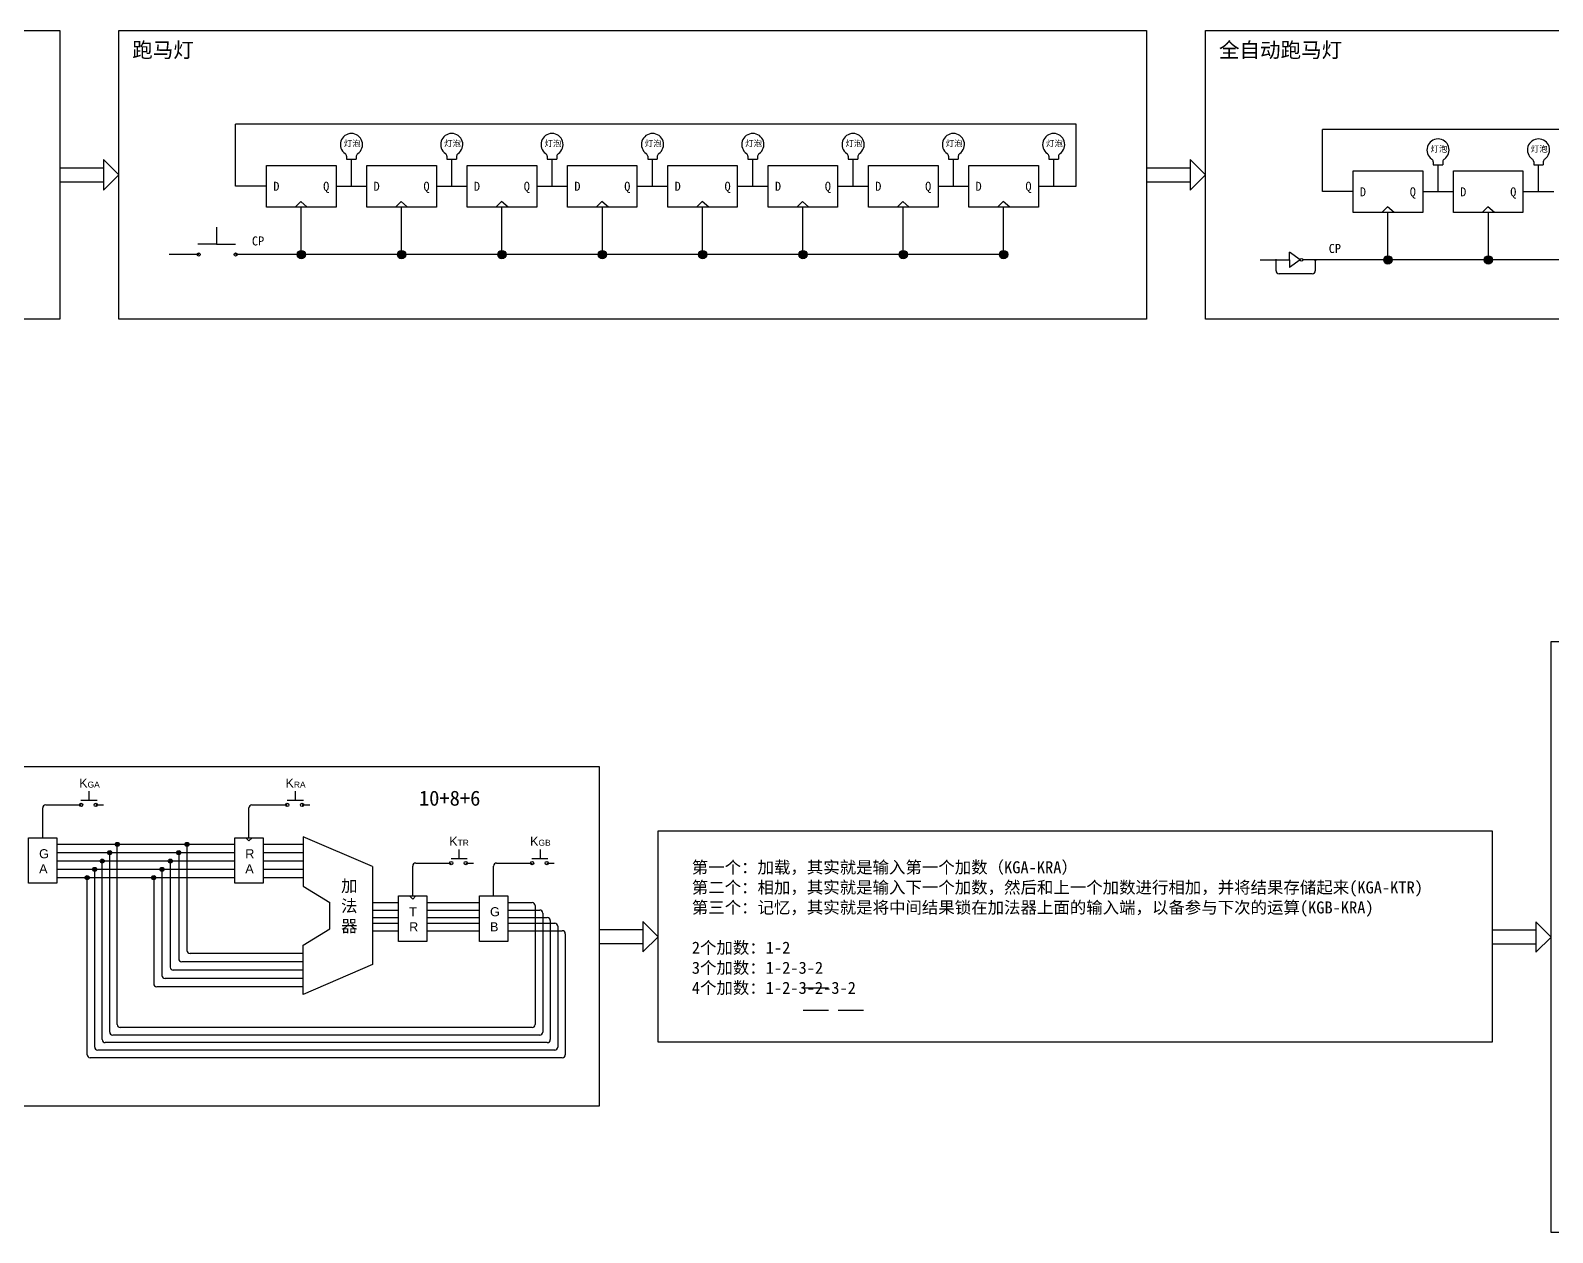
# Model space of a CAD drawing. Header units: inches. Extents: x -6 to 965, y -428 to -142.
# Drawn here: x 189.8 to 290.9, y -420.4 to -340.6 of the extents above; entities that cross this region are included whole.
import ezdxf

# ---------------------------------------------------------------- set-up
doc = ezdxf.new("R2010")
doc.units = ezdxf.units.IN
doc.header["$MEASUREMENT"] = 0
doc.styles.get("Standard").update_dxf_attribs({"font": 'arial.ttf'})

msp = doc.modelspace()

# ---------------------------------------------------------------- hatches: boundary and pattern name
h = msp.add_hatch(color=256)
h.dxf.hatch_style = 1
h.paths.add_polyline_path([(208.09, -355.44), (207.53, -355.44, 1)])
h.paths.add_polyline_path([(207.81, -355.16), (207.81, -355.44), (208.09, -355.44, 0.414214)])
h.paths.add_polyline_path([(207.81, -355.16, 0.414214), (207.53, -355.44), (207.81, -355.44)])
h = msp.add_hatch(color=256)
h.dxf.hatch_style = 1
h.paths.add_polyline_path([(214.75, -355.44), (214.2, -355.44, 1)])
h.paths.add_polyline_path([(214.47, -355.16), (214.47, -355.44), (214.75, -355.44, 0.414214)])
h.paths.add_polyline_path([(214.47, -355.16, 0.414214), (214.2, -355.44), (214.47, -355.44)])
h = msp.add_hatch(color=256)
h.dxf.hatch_style = 1
h.paths.add_polyline_path([(221.41, -355.44), (220.86, -355.44, 1)])
h.paths.add_polyline_path([(221.13, -355.16), (221.13, -355.44), (221.41, -355.44, 0.414214)])
h.paths.add_polyline_path([(221.13, -355.16, 0.414214), (220.86, -355.44), (221.13, -355.44)])
h = msp.add_hatch(color=256)
h.dxf.hatch_style = 1
h.paths.add_polyline_path([(228.07, -355.44), (227.52, -355.44, 1)])
h.paths.add_polyline_path([(227.8, -355.16), (227.8, -355.44), (228.07, -355.44, 0.414214)])
h.paths.add_polyline_path([(227.8, -355.16, 0.414214), (227.52, -355.44), (227.8, -355.44)])
h = msp.add_hatch(color=256)
h.dxf.hatch_style = 1
h.paths.add_polyline_path([(234.73, -355.44), (234.18, -355.44, 1)])
h.paths.add_polyline_path([(234.46, -355.16), (234.46, -355.44), (234.73, -355.44, 0.414214)])
h.paths.add_polyline_path([(234.46, -355.16, 0.414214), (234.18, -355.44), (234.46, -355.44)])
h = msp.add_hatch(color=256)
h.dxf.hatch_style = 1
h.paths.add_polyline_path([(241.39, -355.44), (240.84, -355.44, 1)])
h.paths.add_polyline_path([(241.12, -355.16), (241.12, -355.44), (241.39, -355.44, 0.414214)])
h.paths.add_polyline_path([(241.12, -355.16, 0.414214), (240.84, -355.44), (241.12, -355.44)])
h = msp.add_hatch(color=256)
h.dxf.hatch_style = 1
h.paths.add_polyline_path([(248.06, -355.44), (247.51, -355.44, 1)])
h.paths.add_polyline_path([(247.78, -355.16), (247.78, -355.44), (248.06, -355.44, 0.414214)])
h.paths.add_polyline_path([(247.78, -355.16, 0.414214), (247.51, -355.44), (247.78, -355.44)])
h = msp.add_hatch(color=256)
h.dxf.hatch_style = 1
h.paths.add_polyline_path([(254.72, -355.44), (254.17, -355.44, 1)])
h.paths.add_polyline_path([(254.44, -355.16), (254.44, -355.44), (254.72, -355.44, 0.414214)])
h.paths.add_polyline_path([(254.44, -355.16, 0.414214), (254.17, -355.44), (254.44, -355.44)])
h = msp.add_hatch(color=256)
h.dxf.hatch_style = 1
h.paths.add_polyline_path([(280.24, -355.8), (279.69, -355.8, 1)])
h.paths.add_polyline_path([(279.96, -355.52), (279.96, -355.8), (280.24, -355.8, 0.414214)])
h.paths.add_polyline_path([(279.96, -355.52, 0.414214), (279.69, -355.8), (279.96, -355.8)])
h = msp.add_hatch(color=256)
h.dxf.hatch_style = 1
h.paths.add_polyline_path([(286.9, -355.8), (286.35, -355.8, 1)])
h.paths.add_polyline_path([(286.63, -355.52), (286.63, -355.8), (286.9, -355.8, 0.414214)])
h.paths.add_polyline_path([(286.63, -355.52, 0.414214), (286.35, -355.8), (286.63, -355.8)])
at = {"true_color": 0xffffff}
h = msp.add_hatch(color=7, dxfattribs=at)
h.dxf.hatch_style = 1
h.paths.add_polyline_path([(194.96, -395.15), (195.23, -395.15, 1)])
h.paths.add_polyline_path([(195.23, -395.15), (195.09, -395.15), (195.09, -395.29, 0.414214)])
h.paths.add_polyline_path([(195.09, -395.15), (194.96, -395.15, 0.414214), (195.09, -395.29)])
h = msp.add_hatch(color=7, dxfattribs=at)
h.dxf.hatch_style = 1
h.paths.add_polyline_path([(195.46, -394.6), (195.73, -394.6, 1)])
h.paths.add_polyline_path([(195.73, -394.6), (195.59, -394.6), (195.59, -394.73, 0.414214)])
h.paths.add_polyline_path([(195.59, -394.6), (195.46, -394.6, 0.414214), (195.59, -394.73)])
h = msp.add_hatch(color=7, dxfattribs=at)
h.dxf.hatch_style = 1
h.paths.add_polyline_path([(199.53, -395.15), (199.8, -395.15, 1)])
h.paths.add_polyline_path([(199.8, -395.15), (199.67, -395.15), (199.67, -395.29, 0.414214)])
h.paths.add_polyline_path([(199.67, -395.15), (199.53, -395.15, 0.414214), (199.67, -395.29)])
h = msp.add_hatch(color=7, dxfattribs=at)
h.dxf.hatch_style = 1
h.paths.add_polyline_path([(200.09, -394.6), (200.36, -394.6, 1)])
h.paths.add_polyline_path([(200.36, -394.6), (200.22, -394.6), (200.22, -394.73, 0.414214)])
h.paths.add_polyline_path([(200.22, -394.6), (200.09, -394.6, 0.414214), (200.22, -394.73)])
h = msp.add_hatch(color=7, dxfattribs=at)
h.dxf.hatch_style = 1
h.paths.add_polyline_path([(193.96, -396.26), (194.23, -396.26, 1)])
h.paths.add_polyline_path([(194.23, -396.26), (194.09, -396.26), (194.09, -396.39, 0.414214)])
h.paths.add_polyline_path([(194.09, -396.26), (193.96, -396.26, 0.414214), (194.09, -396.39)])
h = msp.add_hatch(color=7, dxfattribs=at)
h.dxf.hatch_style = 1
h.paths.add_polyline_path([(194.46, -395.71), (194.73, -395.71, 1)])
h.paths.add_polyline_path([(194.73, -395.71), (194.59, -395.71), (194.59, -395.84, 0.414214)])
h.paths.add_polyline_path([(194.59, -395.71), (194.46, -395.71, 0.414214), (194.59, -395.84)])
h = msp.add_hatch(color=7, dxfattribs=at)
h.dxf.hatch_style = 1
h.paths.add_polyline_path([(198.42, -396.26), (198.69, -396.26, 1)])
h.paths.add_polyline_path([(198.69, -396.26), (198.56, -396.26), (198.56, -396.39, 0.414214)])
h.paths.add_polyline_path([(198.56, -396.26), (198.42, -396.26, 0.414214), (198.56, -396.39)])
h = msp.add_hatch(color=7, dxfattribs=at)
h.dxf.hatch_style = 1
h.paths.add_polyline_path([(198.98, -395.71), (199.25, -395.71, 1)])
h.paths.add_polyline_path([(199.25, -395.71), (199.11, -395.71), (199.11, -395.84, 0.414214)])
h.paths.add_polyline_path([(199.11, -395.71), (198.98, -395.71, 0.414214), (199.11, -395.84)])
h = msp.add_hatch(color=7, dxfattribs=at)
h.dxf.hatch_style = 1
h.paths.add_polyline_path([(193.46, -396.81), (193.73, -396.81, 1)])
h.paths.add_polyline_path([(193.73, -396.81), (193.59, -396.81), (193.59, -396.95, 0.414214)])
h.paths.add_polyline_path([(193.59, -396.81), (193.46, -396.81, 0.414214), (193.59, -396.95)])
h = msp.add_hatch(color=7, dxfattribs=at)
h.dxf.hatch_style = 1
h.paths.add_polyline_path([(197.87, -396.81), (198.14, -396.81, 1)])
h.paths.add_polyline_path([(198.14, -396.81), (198.01, -396.81), (198.01, -396.95, 0.414214)])
h.paths.add_polyline_path([(198.01, -396.81), (197.87, -396.81, 0.414214), (198.01, -396.95)])

# ---------------------------------------------------------------- linework, layer by layer
at = {"color": 7, "true_color": 0xffffff}
for p, q in [((259.26, -346.79), (203.45, -346.79)), ((203.45, -350.9), (203.45, -346.79)), ((259.26, -350.9), (259.26, -346.79)), ((331.41, -347.15), (275.61, -347.15)), ((275.61, -351.26), (275.61, -347.15)), ((205.5, -350.9), (203.45, -350.9)), ((256.75, -350.9), (259.26, -350.9)), ((277.66, -351.26), (275.61, -351.26)), ((207.41, -352.29), (207.78, -351.92)), ((208.21, -352.29), (207.78, -351.92)), ((207.81, -355.44), (207.81, -352.29)), ((214.07, -352.29), (214.44, -351.92)), ((214.87, -352.29), (214.44, -351.92)), ((214.47, -355.44), (214.47, -352.29)), ((220.73, -352.29), (221.1, -351.92)), ((221.54, -352.29), (221.1, -351.92)), ((221.13, -355.44), (221.13, -352.29)), ((227.39, -352.29), (227.76, -351.92)), ((228.2, -352.29), (227.76, -351.92)), ((227.8, -355.44), (227.8, -352.29)), ((234.05, -352.29), (234.43, -351.92)), ((234.86, -352.29), (234.43, -351.92)), ((234.46, -355.44), (234.46, -352.29)), ((240.72, -352.29), (241.09, -351.92)), ((241.52, -352.29), (241.09, -351.92)), ((241.12, -355.44), (241.12, -352.29)), ((247.38, -352.29), (247.75, -351.92)), ((248.18, -352.29), (247.75, -351.92)), ((247.78, -355.44), (247.78, -352.29)), ((254.04, -352.29), (254.41, -351.92)), ((254.85, -352.29), (254.41, -351.92)), ((254.44, -355.44), (254.44, -352.29)), ((279.56, -352.65), (279.93, -352.28)), ((280.37, -352.65), (279.93, -352.28)), ((279.96, -355.8), (279.96, -352.65)), ((286.22, -352.65), (286.59, -352.28)), ((287.03, -352.65), (286.59, -352.28)), ((286.63, -355.8), (286.63, -352.65)), ((254.44, -355.44), (203.45, -355.44)), ((326.6, -355.8), (275.61, -355.8)), ((207.41, -391.07), (207.41, -391.67)), ((204.53, -391.98), (206.88, -391.98)), ((206.87, -391.67), (207.95, -391.67)), ((207.86, -391.98), (208.37, -391.98)), ((204.33, -394.16), (204.33, -392.18)), ((204.12, -394.16), (204.33, -394.37)), ((204.55, -394.16), (204.33, -394.37)), ((207.93, -394.09), (207.93, -397.37)), ((195.09, -407.06), (195.09, -395.15)), ((195.59, -406.56), (195.59, -394.6)), ((199.67, -395.15), (199.67, -402.19)), ((200.22, -394.6), (200.22, -401.64)), ((207.93, -394.6), (205.27, -394.6)), ((207.93, -395.15), (205.27, -395.15)), ((194.59, -407.56), (194.59, -395.71)), ((199.11, -395.71), (199.11, -402.75)), ((207.93, -395.71), (205.27, -395.71)), ((193.59, -408.56), (193.59, -396.81)), ((194.09, -408.06), (194.09, -396.26)), ((198.01, -396.81), (198.01, -403.85)), ((198.56, -396.26), (198.56, -403.3)), ((207.93, -396.26), (205.27, -396.26)), ((207.93, -396.81), (205.27, -396.81)), ((207.93, -397.37), (209.71, -398.45)), ((212.54, -398.46), (214.27, -398.46)), ((212.54, -398.96), (214.27, -398.96)), ((216.14, -398.46), (219.64, -398.46)), ((216.14, -398.96), (219.64, -398.96)), ((221.52, -398.46), (223.14, -398.46)), ((221.52, -398.96), (223.64, -398.96)), ((223.34, -398.66), (223.34, -406.56)), ((223.84, -399.16), (223.84, -407.06)), ((212.54, -399.46), (214.27, -399.46)), ((212.54, -399.83), (214.27, -399.83)), ((216.14, -399.46), (219.64, -399.46)), ((216.14, -399.83), (219.64, -399.83)), ((221.52, -399.46), (224.14, -399.46)), ((221.52, -399.83), (224.64, -399.83)), ((224.34, -399.66), (224.34, -407.56)), ((224.84, -400.03), (224.84, -408.06)), ((212.54, -400.33), (214.27, -400.33)), ((216.14, -400.33), (219.64, -400.33)), ((221.52, -400.33), (225.14, -400.33)), ((225.34, -400.53), (225.34, -408.56)), ((207.93, -401.84), (200.42, -401.84)), ((207.93, -402.95), (199.31, -402.95)), ((207.93, -402.39), (199.87, -402.39)), ((207.93, -404.05), (198.21, -404.05)), ((207.93, -403.5), (198.76, -403.5)), ((223.64, -407.26), (195.29, -407.26)), ((223.14, -406.76), (195.79, -406.76)), ((224.64, -408.26), (194.29, -408.26)), ((224.14, -407.76), (194.79, -407.76)), ((225.14, -408.76), (193.79, -408.76))]:
    msp.add_line(p, q, dxfattribs=at)
at = {"color": 85, "true_color": 0x58ba48}
for p, q in [((191.77, -349.68), (194.68, -349.68)), ((195.69, -350.15), (194.68, -349.13)), ((194.68, -349.13), (194.68, -351.16)), ((263.92, -349.68), (266.83, -349.68)), ((267.85, -350.15), (266.83, -349.13)), ((266.83, -349.13), (266.83, -351.16)), ((191.77, -350.61), (194.68, -350.61)), ((195.69, -350.15), (194.68, -351.16)), ((263.92, -350.61), (266.83, -350.61)), ((267.85, -350.15), (266.83, -351.16)), ((193.71, -391.07), (193.71, -391.67)), ((190.84, -391.98), (193.19, -391.98)), ((193.18, -391.67), (194.25, -391.67)), ((194.16, -391.98), (194.67, -391.98)), ((190.64, -394.16), (190.64, -392.18)), ((218.28, -394.93), (218.28, -395.53)), ((223.66, -394.93), (223.66, -395.53)), ((215.21, -398.02), (215.21, -396.04)), ((215.41, -395.84), (217.76, -395.84)), ((217.75, -395.53), (218.82, -395.53)), ((218.73, -395.84), (219.24, -395.84)), ((220.58, -398.02), (220.58, -396.04)), ((220.78, -395.84), (223.13, -395.84)), ((223.12, -395.53), (224.19, -395.53)), ((224.11, -395.84), (224.61, -395.84)), ((214.99, -398.02), (215.21, -398.23)), ((215.42, -398.02), (215.21, -398.23)), ((231.5, -400.73), (230.49, -399.71)), ((230.49, -399.71), (230.49, -401.74)), ((290.8, -400.75), (289.79, -399.73)), ((289.79, -399.73), (289.79, -401.76)), ((227.58, -400.26), (230.49, -400.26)), ((227.58, -401.19), (230.49, -401.19)), ((231.5, -400.73), (230.49, -401.74)), ((286.88, -400.28), (289.79, -400.28)), ((286.88, -401.21), (289.79, -401.21)), ((290.8, -400.75), (289.79, -401.76)), ((241.14, -404.13), (242.81, -404.13)), ((241.14, -405.61), (242.81, -405.61)), ((243.46, -405.61), (245.13, -405.61))]:
    msp.add_line(p, q, dxfattribs=at)
for p, q in [((210.82, -348.92), (210.82, -349.12)), ((210.82, -349.12), (211.46, -349.12)), ((211.14, -350.9), (211.14, -349.12)), ((211.46, -348.92), (211.46, -349.12)), ((217.48, -348.92), (217.48, -349.12)), ((217.48, -349.12), (218.12, -349.12)), ((217.8, -350.9), (217.8, -349.12)), ((218.12, -348.92), (218.12, -349.12)), ((224.14, -348.92), (224.14, -349.12)), ((224.14, -349.12), (224.78, -349.12)), ((224.46, -350.9), (224.46, -349.12)), ((224.78, -348.92), (224.78, -349.12)), ((230.81, -348.92), (230.81, -349.12)), ((230.81, -349.12), (231.45, -349.12)), ((231.13, -350.9), (231.13, -349.12)), ((231.45, -348.92), (231.45, -349.12)), ((237.47, -348.92), (237.47, -349.12)), ((237.47, -349.12), (238.11, -349.12)), ((237.79, -350.9), (237.79, -349.12)), ((238.11, -348.92), (238.11, -349.12)), ((244.13, -348.92), (244.13, -349.12)), ((244.13, -349.12), (244.77, -349.12)), ((244.45, -350.9), (244.45, -349.12)), ((244.77, -348.92), (244.77, -349.12)), ((250.79, -348.92), (250.79, -349.12)), ((250.79, -349.12), (251.43, -349.12)), ((251.11, -350.9), (251.11, -349.12)), ((251.43, -348.92), (251.43, -349.12)), ((257.45, -348.92), (257.45, -349.12)), ((257.45, -349.12), (258.09, -349.12)), ((257.77, -350.9), (257.77, -349.12)), ((258.09, -348.92), (258.09, -349.12)), ((282.97, -349.28), (282.97, -349.49)), ((282.97, -349.49), (283.61, -349.49)), ((283.29, -351.26), (283.29, -349.49)), ((283.61, -349.28), (283.61, -349.49)), ((289.64, -349.28), (289.64, -349.49)), ((289.64, -349.49), (290.28, -349.49)), ((289.96, -351.26), (289.96, -349.49)), ((290.28, -349.28), (290.28, -349.49)), ((210.12, -350.9), (212.17, -350.9)), ((216.78, -350.9), (218.83, -350.9)), ((223.44, -350.9), (225.49, -350.9)), ((230.1, -350.9), (232.15, -350.9)), ((236.76, -350.9), (238.81, -350.9)), ((243.42, -350.9), (245.48, -350.9)), ((250.09, -350.9), (252.14, -350.9)), ((282.27, -351.26), (284.32, -351.26)), ((288.93, -351.26), (290.98, -351.26)), ((202.19, -353.63), (202.19, -354.75)), ((201, -355.44), (199.03, -355.44)), ((202.19, -354.75), (200.94, -354.75)), ((202.19, -354.75), (203.44, -354.75)), ((273.42, -355.8), (273.42, -355.29)), ((274.13, -355.8), (273.42, -355.29)), ((271.47, -355.8), (273.42, -355.8)), ((272.53, -356.52), (272.53, -355.8)), ((274.94, -356.72), (272.73, -356.72)), ((273.42, -355.8), (273.42, -356.31)), ((274.13, -355.8), (273.42, -356.31)), ((275.61, -355.8), (274.31, -355.8)), ((275.14, -355.8), (275.14, -356.52)), ((212.54, -396.07), (207.93, -394.09)), ((203.4, -394.6), (191.57, -394.6)), ((203.4, -395.15), (191.57, -395.15)), ((203.4, -395.71), (191.57, -395.71)), ((212.54, -396.07), (212.54, -402.58)), ((203.4, -396.26), (191.57, -396.26)), ((203.4, -396.81), (191.57, -396.81)), ((209.71, -400.2), (209.71, -398.45)), ((207.93, -401.29), (209.71, -400.2)), ((207.93, -404.57), (207.93, -401.29)), ((212.54, -402.58), (207.93, -404.57))]:
    msp.add_line(p, q)
for points in [[(124.28, -340.57), (191.77, -340.57), (191.77, -359.73), (124.28, -359.73)], [(195.69, -340.57), (263.92, -340.57), (263.92, -359.73), (195.69, -359.73)], [(267.85, -340.57), (336.07, -340.57), (336.07, -359.73), (267.85, -359.73)], [(290.8, -381.13), (381.61, -381.13), (381.61, -420.37), (290.8, -420.37)], [(183.33, -389.43), (227.58, -389.43), (227.58, -411.98), (183.33, -411.98)], [(231.5, -393.71), (286.88, -393.71), (286.88, -407.74), (231.5, -407.74)]]:
    msp.add_lwpolyline(points, close=True)
at = {"color": 7, "true_color": 0xffffff}
for points in [[(205.5, -349.52), (210.12, -349.52), (210.12, -352.29), (205.5, -352.29)], [(212.17, -349.52), (216.78, -349.52), (216.78, -352.29), (212.17, -352.29)], [(218.83, -349.52), (223.44, -349.52), (223.44, -352.29), (218.83, -352.29)], [(225.49, -349.52), (230.1, -349.52), (230.1, -352.29), (225.49, -352.29)], [(232.15, -349.52), (236.76, -349.52), (236.76, -352.29), (232.15, -352.29)], [(238.81, -349.52), (243.42, -349.52), (243.42, -352.29), (238.81, -352.29)], [(245.48, -349.52), (250.09, -349.52), (250.09, -352.29), (245.48, -352.29)], [(252.14, -349.52), (256.75, -349.52), (256.75, -352.29), (252.14, -352.29)], [(277.66, -349.88), (282.27, -349.88), (282.27, -352.65), (277.66, -352.65)], [(284.32, -349.88), (288.93, -349.88), (288.93, -352.65), (284.32, -352.65)], [(203.4, -394.16), (205.27, -394.16), (205.27, -397.18), (203.4, -397.18)]]:
    msp.add_lwpolyline(points, close=True, dxfattribs=at)
at = {"color": 85, "true_color": 0x58ba48}
for points in [[(189.7, -394.16), (191.57, -394.16), (191.57, -397.18), (189.7, -397.18)], [(214.27, -398.02), (216.14, -398.02), (216.14, -401.04), (214.27, -401.04)], [(219.64, -398.02), (221.52, -398.02), (221.52, -401.04), (219.64, -401.04)]]:
    msp.add_lwpolyline(points, close=True, dxfattribs=at)
for centre, radius in [((201, -355.44), 0.102), ((203.45, -355.44), 0.102), ((207.81, -355.44), 0.276), ((214.47, -355.44), 0.276), ((221.13, -355.44), 0.276), ((227.8, -355.44), 0.276), ((234.46, -355.44), 0.276), ((241.12, -355.44), 0.276), ((247.78, -355.44), 0.276), ((254.44, -355.44), 0.276), ((272.53, -355.8), 0.0379), ((274.22, -355.8), 0.0921), ((275.14, -355.8), 0.0379), ((279.96, -355.8), 0.276), ((286.63, -355.8), 0.276)]:
    msp.add_circle(centre, radius)
for centre in [(193.19, -391.98), (194.16, -391.98), (217.76, -395.84), (218.73, -395.84), (223.13, -395.84), (224.11, -395.84)]:
    msp.add_circle(centre, 0.111, dxfattribs=at)
at = {"color": 7, "true_color": 0xffffff}
for centre, radius in [((206.88, -391.98), 0.111), ((207.86, -391.98), 0.111), ((195.09, -395.15), 0.135), ((195.59, -394.6), 0.135), ((199.67, -395.15), 0.135), ((200.22, -394.6), 0.135), ((194.09, -396.26), 0.135), ((194.59, -395.71), 0.135), ((198.56, -396.26), 0.135), ((199.11, -395.71), 0.135), ((193.59, -396.81), 0.135), ((198.01, -396.81), 0.135)]:
    msp.add_circle(centre, radius, dxfattribs=at)
for centre, radius, start, end in [((211.14, -348.14), 0.734, 305.1664, 234.8336), ((217.8, -348.14), 0.734, 305.1664, 234.8336), ((224.46, -348.14), 0.734, 305.1664, 234.8336), ((231.13, -348.14), 0.734, 305.1664, 234.8336), ((237.79, -348.14), 0.734, 305.1664, 234.8336), ((244.45, -348.14), 0.734, 305.1664, 234.8336), ((251.11, -348.14), 0.734, 305.1664, 234.8336), ((257.77, -348.14), 0.734, 305.1664, 234.8336), ((283.29, -348.5), 0.734, 305.1664, 234.8336), ((289.96, -348.5), 0.734, 305.1664, 234.8336), ((210.62, -348.92), 0.2, 0, 61.0126), ((211.66, -348.92), 0.2, 118.9874, 180), ((217.28, -348.92), 0.2, 0, 61.0126), ((218.32, -348.92), 0.2, 118.9874, 180), ((223.94, -348.92), 0.2, 0, 61.0126), ((224.98, -348.92), 0.2, 118.9874, 180), ((230.61, -348.92), 0.2, 0, 61.0126), ((231.65, -348.92), 0.2, 118.9874, 180), ((237.27, -348.92), 0.2, 0, 61.0126), ((238.31, -348.92), 0.2, 118.9874, 180), ((243.93, -348.92), 0.2, 0, 61.0126), ((244.97, -348.92), 0.2, 118.9874, 180), ((250.59, -348.92), 0.2, 0, 61.0126), ((251.63, -348.92), 0.2, 118.9874, 180), ((257.25, -348.92), 0.2, 0, 61.0126), ((258.29, -348.92), 0.2, 118.9874, 180), ((282.77, -349.28), 0.2, 0, 61.0126), ((283.81, -349.28), 0.2, 118.9874, 180), ((289.44, -349.28), 0.2, 0, 61.0126), ((290.48, -349.28), 0.2, 118.9874, 180), ((272.73, -356.52), 0.2, 180, 270), ((274.94, -356.52), 0.2, 270, 0)]:
    msp.add_arc(centre, radius, start, end)
at = {"color": 85, "true_color": 0x58ba48}
for centre in [(190.84, -392.18), (215.41, -396.04), (220.78, -396.04)]:
    msp.add_arc(centre, 0.2, 90, 180, dxfattribs=at)
at = {"color": 7, "true_color": 0xffffff}
for centre, start, end in [((204.53, -392.18), 90, 180), ((223.14, -398.66), 0, 90), ((223.64, -399.16), 360, 90), ((224.14, -399.66), 0, 90), ((224.64, -400.03), 0, 90), ((225.14, -400.53), 0, 90), ((199.87, -402.19), 180, 270), ((200.42, -401.64), 180, 270), ((199.31, -402.75), 180, 270), ((198.21, -403.85), 180, 270), ((198.76, -403.3), 180, 270), ((195.29, -407.06), 180, 270), ((195.79, -406.56), 180, 270), ((223.14, -406.56), 270, 0), ((223.64, -407.06), 270, 360), ((194.29, -408.06), 180, 270), ((194.79, -407.56), 180, 270), ((224.14, -407.56), 270, 0), ((224.64, -408.06), 270, 0), ((193.79, -408.56), 180, 270), ((225.14, -408.56), 270, 0)]:
    msp.add_arc(centre, 0.2, start, end, dxfattribs=at)

# ---------------------------------------------------------------- texts
at = {"color": 85, "true_color": 0x58ba48, "attachment_point": 1}
for s, width, insert, char_height in [('{\\fSimSun|b0|i0|c134|p2;跑马灯}', 10.4738, (196.58, -341.36), 1), ('{\\fSimSun|b0|i0|c134|p2;全自动跑马灯}', 10.4738, (268.74, -341.36), 1), ('K{\\H0.66667x;GA}', 1.1224, (193.06, -390.23), 0.6), ('{\\fSimSun|b0|i0|c134|p2;10+8+6}', 2.6324, (215.62, -391.03), 1), ('K{\\H0.66667x;TR}', 1.1224, (217.63, -394.09), 0.6), ('K{\\H0.66667x;GB}', 1.1224, (223, -394.09), 0.6), ('G\\PA', 1.1224, (190.4, -394.92), 0.6), ('T\\PR', 1.1224, (214.97, -398.77), 0.6), ('G\\PB', 1.1224, (220.34, -398.77), 0.6)]:
    msp.add_mtext_dynamic_manual_height_columns(s, width=width, gutter_width=1, heights=[0], dxfattribs=dict(at, insert=insert, char_height=char_height))
at = {"attachment_point": 1}
for s, width, insert, char_height in [('{\\fSimSun|b0|i0|c134|p2;灯泡}', 1.7021, (210.63, -347.87), 0.4), ('{\\fSimSun|b0|i0|c134|p2;灯泡}', 1.7021, (217.29, -347.87), 0.4), ('{\\fSimSun|b0|i0|c134|p2;灯泡}', 1.7021, (223.96, -347.87), 0.4), ('{\\fSimSun|b0|i0|c134|p2;灯泡}', 1.7021, (230.62, -347.87), 0.4), ('{\\fSimSun|b0|i0|c134|p2;灯泡}', 1.7021, (237.28, -347.87), 0.4), ('{\\fSimSun|b0|i0|c134|p2;灯泡}', 1.7021, (243.94, -347.87), 0.4), ('{\\fSimSun|b0|i0|c134|p2;灯泡}', 1.7021, (250.6, -347.87), 0.4), ('{\\fSimSun|b0|i0|c134|p2;灯泡}', 1.7021, (257.26, -347.87), 0.4), ('{\\fSimSun|b0|i0|c134|p2;灯泡}', 1.7021, (282.79, -348.23), 0.4), ('{\\fSimSun|b0|i0|c134|p2;灯泡}', 1.7021, (289.45, -348.23), 0.4), ('{\\fSimSun|b0|i0|c134|p2;第一个：加载，其实就是输入第一个加数（KGA-KRA）\\P第二个：相加，其实就是输入下一个加数，然后和上一个加数进行相加，并将结果存储起来(KGA-KTR)\\P第三个：记忆，其实就是将中间结果锁在加法器上面的输入端，以备参与下次的运算(KGB-KRA)\\P\\P2个加数：1-2\\P3个加数：1-2-3-2\\P4个加数：1-2-3-2-3-2}', 51.8499, (233.74, -395.72), 0.8)]:
    msp.add_mtext_dynamic_manual_height_columns(s, width=width, gutter_width=1, heights=[0], dxfattribs=dict(at, insert=insert, char_height=char_height))
at = {"color": 7, "true_color": 0xffffff}
for s, width, insert, char_height, attachment_point in [('{\\fSimSun|b0|i0|c134|p2;D}', 5.5347, (205.95, -350.61), 0.6, 1), ('{\\fSimSun|b0|i0|c134|p2;Q}', 5.5347, (209.67, -350.61), 0.6, 3), ('{\\fSimSun|b0|i0|c134|p2;D}', 5.5347, (212.61, -350.61), 0.6, 1), ('{\\fSimSun|b0|i0|c134|p2;Q}', 5.5347, (216.33, -350.61), 0.6, 3), ('{\\fSimSun|b0|i0|c134|p2;D}', 5.5347, (219.27, -350.61), 0.6, 1), ('{\\fSimSun|b0|i0|c134|p2;Q}', 5.5347, (222.99, -350.61), 0.6, 3), ('{\\fSimSun|b0|i0|c134|p2;D}', 5.5347, (225.94, -350.61), 0.6, 1), ('{\\fSimSun|b0|i0|c134|p2;Q}', 5.5347, (229.66, -350.61), 0.6, 3), ('{\\fSimSun|b0|i0|c134|p2;D}', 5.5347, (232.6, -350.61), 0.6, 1), ('{\\fSimSun|b0|i0|c134|p2;Q}', 5.5347, (236.32, -350.61), 0.6, 3), ('{\\fSimSun|b0|i0|c134|p2;D}', 5.5347, (239.26, -350.61), 0.6, 1), ('{\\fSimSun|b0|i0|c134|p2;Q}', 5.5347, (242.98, -350.61), 0.6, 3), ('{\\fSimSun|b0|i0|c134|p2;D}', 5.5347, (245.92, -350.61), 0.6, 1), ('{\\fSimSun|b0|i0|c134|p2;Q}', 5.5347, (249.64, -350.61), 0.6, 3), ('{\\fSimSun|b0|i0|c134|p2;D}', 5.5347, (252.58, -350.61), 0.6, 1), ('{\\fSimSun|b0|i0|c134|p2;Q}', 5.5347, (256.3, -350.61), 0.6, 3), ('{\\fSimSun|b0|i0|c134|p2;D}', 5.5347, (278.1, -350.98), 0.6, 1), ('{\\fSimSun|b0|i0|c134|p2;Q}', 5.5347, (281.82, -350.98), 0.6, 3), ('{\\fSimSun|b0|i0|c134|p2;D}', 5.5347, (284.76, -350.98), 0.6, 1), ('{\\fSimSun|b0|i0|c134|p2;Q}', 5.5347, (288.49, -350.98), 0.6, 3), ('{\\fSimSun|b0|i0|c134|p2;CP}', 5.7182, (204.53, -354.24), 0.6, 1), ('{\\fSimSun|b0|i0|c134|p2;CP}', 5.7182, (276.03, -354.74), 0.6, 1), ('K{\\H0.66667x;RA}', 1.1224, (206.76, -390.23), 0.6, 1), ('R\\PA', 1.1224, (204.09, -394.92), 0.6, 1), ('{\\fSimSun|b0|i0|c134|p2;加\\P法\\P器}', 5.7182, (210.45, -396.95), 0.8, 1)]:
    msp.add_mtext_dynamic_manual_height_columns(s, width=width, gutter_width=1, heights=[0], dxfattribs=dict(at, insert=insert, char_height=char_height, attachment_point=attachment_point))

doc.saveas('drawing.dxf')
